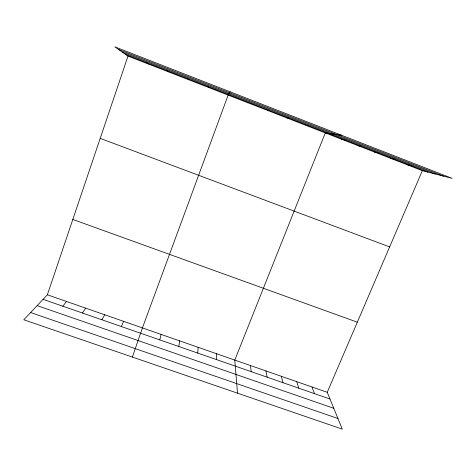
<?xml version="1.0" encoding="UTF-8"?>
<svg xmlns="http://www.w3.org/2000/svg" width="476" height="476" viewBox="0 0 476 476"><rect width="100%" height="100%" fill="white"/><g stroke="black" fill="none" stroke-linecap="round" stroke-linejoin="round"><path stroke-width="0.71" d="M197.736 353.073L198.153 347.319M178.803 346.498L179.684 340.881M159.752 339.876L161.102 334.414M422.349 170.676L327.244 392.289L342.298 429.144L23.8 319.783L47.362 294.787L127.996 56.103L114.829 46.856L452.2 178.387L422.349 170.676L127.996 56.103M132.399 357.071L142.419 327.904L228.159 95.093L230.146 91.814M121.32 326.524L123.629 321.354M101.929 319.789L104.726 314.773M82.431 313.012L85.716 308.15M62.808 306.193L66.592 301.486M247.823 102.745L248.71 102.364M267.369 110.355L268.779 110.176M286.796 117.917L288.718 117.935M306.104 125.432L308.537 125.652M341.47 135.214L325.298 132.899L234.781 360.076L237.5 393.158M341.679 139.278L345.04 139.867M357.982 145.626L361.76 146.376M374.195 151.933L378.396 152.855M390.332 158.216L394.937 159.293M406.385 164.464L411.401 165.702M30.619 312.548L337.96 418.517M37.158 305.61L333.783 408.301M47.362 294.787L327.244 392.289M43.072 299.339L329.999 399.031M72.816 219.442L357.327 322.192M100.204 138.367L389.636 246.913M118.667 49.552L443.543 176.15M122.326 52.122L435.26 174.014M125.622 54.437L427.769 172.08M146.465 62.552L148.28 63.998M167.171 70.615L168.433 71.846M187.752 78.623L188.466 79.641M312.018 386.982L314.404 393.61M296.721 381.657L298.738 388.166M281.352 376.302L282.988 382.698M208.202 86.59L208.375 87.394M265.9 370.917L267.167 377.2M250.382 365.514L251.263 371.673M216.52 353.716L216.562 359.618"/></g></svg>
